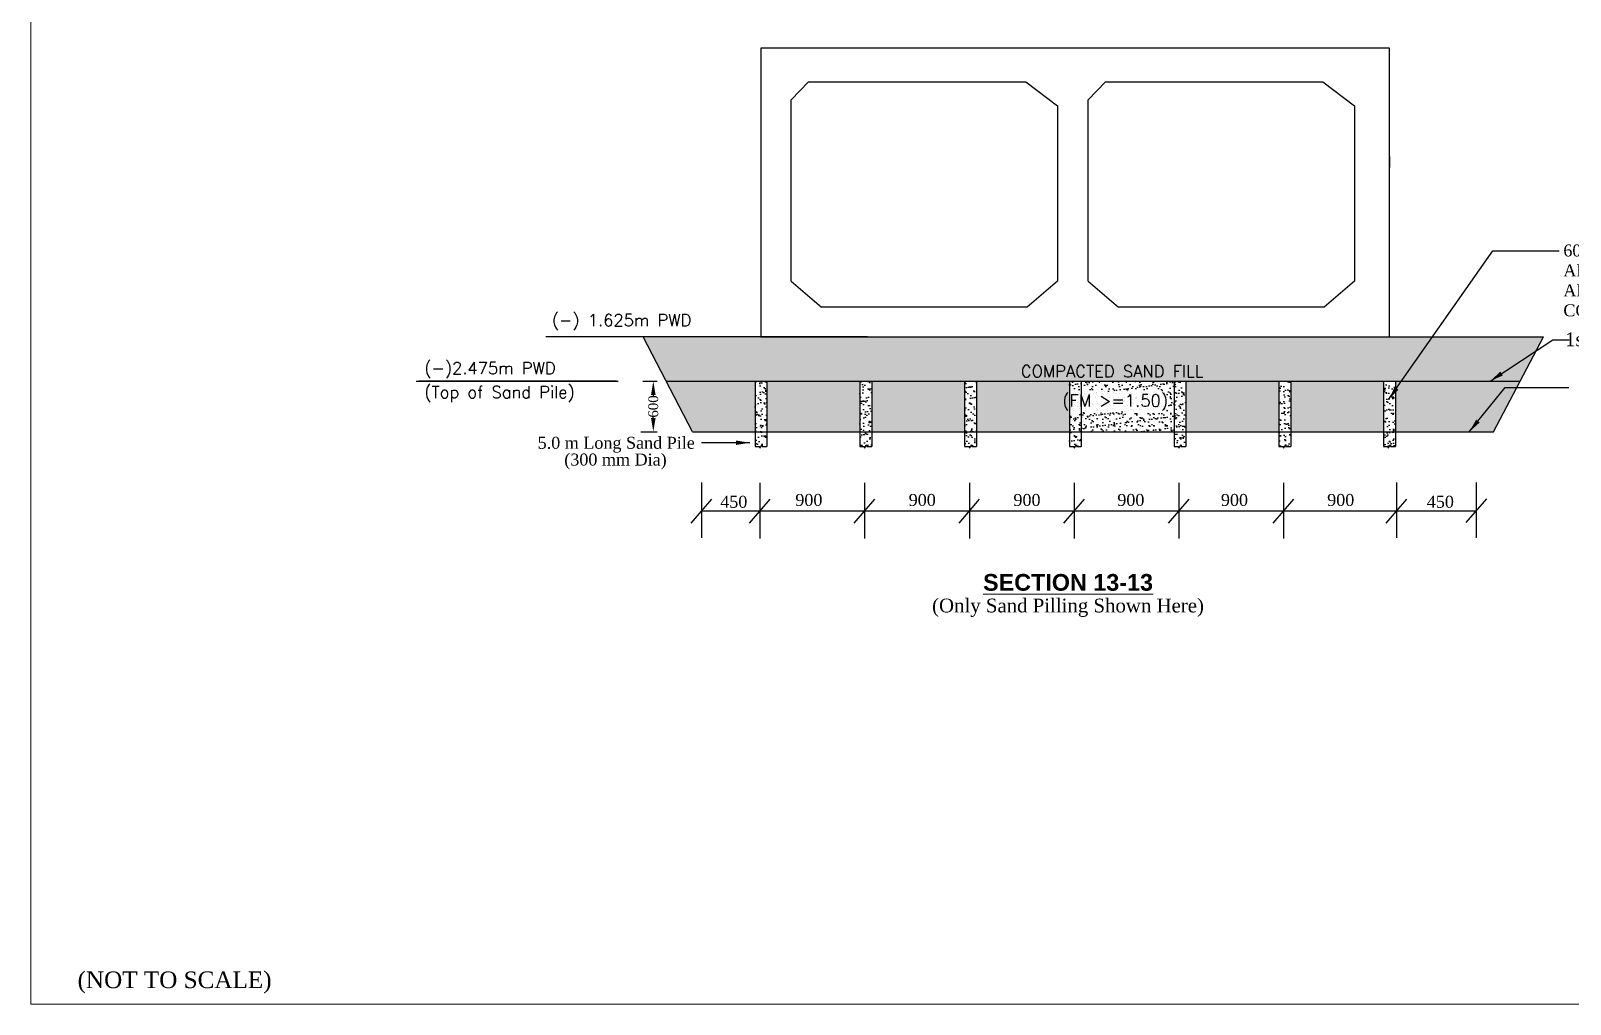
# Model space of a CAD drawing. Extents: x -545075 to 1728153, y -708141 to -305611.
# Drawn here: x 1328884 to 1367964, y -657330 to -632617 of the extents above; entities that cross this region are included whole.
import ezdxf

# ---------------------------------------------------------------- set-up
doc = ezdxf.new("R2010")
doc.units = 0
doc.header["$MEASUREMENT"] = 0
doc.layers.get('0').update_dxf_attribs({"linetype": 'CONTINUOUS'})
doc.layers.get('DEFPOINTS').update_dxf_attribs({"linetype": 'CONTINUOUS'})
doc.layers.add('LINE', color=7, linetype='CONTINUOUS')
doc.styles.add('BIG', font='ROMANT.SHX')
doc.styles.get("Standard").update_dxf_attribs({"font": 'times.ttf', "height": 250})
doc.dimstyles.new('3', dxfattribs={"dimtxt": 225, "dimasz": 350, "dimexe": 100, "dimexo": 25, "dimgap": 9, "dimtad": 0, "dimdec": 0, "dimzin": 0, "dimdsep": 46, "dimtxsty": 'Standard', "dimcen": 0, "dimclrt": 256, "dimadec": 0, "dimazin": 0, "dimtfac": 1, "dimtdec": 0, "dimtofl": 0, "dimtmove": 2, "dimatfit": 3, "dimfxl": 1, "dimtolj": 1, "dimtzin": 0, "dimarcsym": 0})
pattern_1 = [(37.5, (90747.97, -13759.19), (-6.92927, 211.950615), [0, -167.2, 0, -187, 0, -178.75]), (7.5, (90747.97, -13759.19), (194.67544, 310.436067), [0, -90.2, 0, -150.7, 0, -57.75]), (327.5, (90612.67, -13759.19), (342.555605, 0.622496), [0, -55, 0, -198, 0, -258.5]), (317.5, (90612.67, -13759.2), (330.673927, 96.54431), [0, -27.5, 0, -129.8, 0, -148.5])]

# ---------------------------------------------------------------- blocks, each defined once
blk = doc.blocks.new('*D527')
at = {"layer": 'DEFPOINTS', "color": 0, "linetype": 'ByBlock', "lineweight": -2}
for p in [(1344397, -641513), (1344343, -642798), (1344687, -642798)]:
    blk.add_point(p, dxfattribs=at)
at = {"layer": 'LINE', "color": 0, "linetype": 'ByBlock', "lineweight": -2}
for p, q in [((1344422, -641513), (1344787, -641513)), ((1344687, -641863), (1344687, -641884)), ((1344687, -642448), (1344687, -642427)), ((1344368, -642798), (1344787, -642798))]:
    blk.add_line(p, q, dxfattribs=at)
for points in [[(1344629, -641863), (1344746, -641863), (1344687, -641513)], [(1344629, -642448), (1344746, -642448), (1344687, -642798)]]:
    blk.add_solid(points, dxfattribs=at)
at = {"layer": 'LINE', "linetype": 'ByBlock', "insert": (1344687, -642155), "char_height": 250, "attachment_point": 5, "rotation": 90}
blk.add_mtext('\\A1;600', dxfattribs=at)

msp = doc.modelspace()

# ---------------------------------------------------------------- hatches: boundary and pattern name
at = {"layer": 'LINE', "linetype": 'ByBlock'}
h = msp.add_hatch(dxfattribs=at)
h.set_pattern_fill('AR-SAND', color=0, scale=110, style=0)
h.set_pattern_definition(pattern_1)
h.paths.add_polyline_path([(1366695.418, -641513.061), (1367289.978, -640385.85), (1362463.122, -640385.85), (1350128.19, -640385.85), (1347414.08, -640385.85), (1344432.477, -640385.85), (1345015.895, -641513.061)])
h.paths.add_polyline_path([(1363527.351, -641513.061), (1363527.351, -642797.725), (1366017.808, -642797.725), (1366695.418, -641513.061)])
h.paths.add_polyline_path([(1363227.351, -642797.725), (1363227.351, -641513.061), (1360868.351, -641513.061), (1360868.351, -642797.725)])
h.paths.add_polyline_path([(1360568.351, -641513.061), (1358209.351, -641513.061), (1358209.351, -642797.725), (1360568.351, -642797.725)])
h.paths.add_polyline_path([(1355250.351, -642797.725), (1355250.351, -641513.061), (1352891.351, -641513.061), (1352891.351, -642797.725)])
h.paths.add_polyline_path([(1350232.351, -641513.061), (1350232.351, -642797.725), (1352591.351, -642797.725), (1352591.351, -641513.061)])
h.paths.add_polyline_path([(1349932.351, -642797.725), (1349932.351, -641513.061), (1347573.351, -641513.061), (1347573.351, -642797.725)])
h.paths.add_polyline_path([(1347273.351, -642797.725), (1347273.351, -641513.061), (1345015.895, -641513.061), (1345680.808, -642797.725)])
h.paths.add_polyline_path([(1354217.924, -641489.471), (1359967.477, -641489.471), (1359967.477, -641033.846), (1354217.924, -641033.846)], flags=24)
h.paths.add_polyline_path([(1355094.705, -642374.428), (1358349.17, -642374.428), (1358349.17, -641680.142), (1355094.705, -641680.142)], flags=9)
h = msp.add_hatch(dxfattribs=at)
h.set_pattern_fill('AR-SAND', color=0, scale=110, style=0)
h.set_pattern_definition(pattern_1)
h.paths.add_polyline_path([(1347573.351, -641513.061), (1347273.351, -641513.061), (1347273.351, -642797.725), (1347573.351, -642797.725)])
h.paths.add_polyline_path([(1347573.351, -642797.725), (1347273.351, -642797.725), (1347273.351, -643174.194), (1347392.177, -643174.194), (1347392.177, -643211.753), (1347452.24, -643132.019), (1347452.24, -643174.545), (1347573.351, -643174.545)])
h.paths.add_polyline_path([(1349932.351, -642797.725), (1350232.351, -642797.725), (1350232.351, -641513.061), (1349932.351, -641513.061)])
h.paths.add_polyline_path([(1349932.351, -642797.725), (1349932.351, -643174.194), (1350051.177, -643174.194), (1350051.177, -643211.753), (1350111.24, -643132.019), (1350111.24, -643174.545), (1350232.351, -643174.545), (1350232.351, -642797.725)])
h.paths.add_polyline_path([(1352591.351, -642797.725), (1352891.351, -642797.725), (1352891.351, -641513.061), (1352591.351, -641513.061)])
h.paths.add_polyline_path([(1352591.351, -643174.194), (1352710.177, -643174.194), (1352710.177, -643211.753), (1352770.24, -643132.019), (1352770.24, -643174.545), (1352891.351, -643174.545), (1352891.351, -642797.725), (1352591.351, -642797.725)])
h = msp.add_hatch(dxfattribs=at)
h.set_pattern_fill('AR-SAND', color=0, scale=110, style=0)
h.set_pattern_definition(pattern_1)
h.paths.add_polyline_path([(1357909.351, -641513.061), (1355550.351, -641513.061), (1355550.351, -642797.725), (1357909.351, -642797.725)])
h.paths.add_polyline_path([(1355094.705, -642374.428), (1358349.17, -642374.428), (1358349.17, -641680.142), (1355094.705, -641680.142)], flags=9)
h = msp.add_hatch(dxfattribs=at)
h.set_pattern_fill('AR-SAND', color=0, scale=110, style=0)
h.set_pattern_definition(pattern_1)
h.paths.add_polyline_path([(1363227.351, -642797.725), (1363527.351, -642797.725), (1363527.351, -641513.061), (1363227.351, -641513.061)])
h.paths.add_polyline_path([(1363227.351, -642797.725), (1363227.351, -643174.194), (1363346.177, -643174.194), (1363346.177, -643211.753), (1363406.24, -643132.019), (1363406.24, -643174.545), (1363527.351, -643174.545), (1363527.351, -642797.725)])
h.paths.add_polyline_path([(1360868.351, -641513.061), (1360568.351, -641513.061), (1360568.351, -642797.725), (1360868.351, -642797.725)])
h.paths.add_polyline_path([(1360568.351, -642797.725), (1360568.351, -643174.194), (1360687.177, -643174.194), (1360687.177, -643211.753), (1360747.24, -643132.019), (1360747.24, -643174.545), (1360868.351, -643174.545), (1360868.351, -642797.725)])
h.paths.add_polyline_path([(1358209.351, -641513.061), (1357909.351, -641513.061), (1357909.351, -642797.725), (1358209.351, -642797.725)])
h.paths.add_polyline_path([(1357909.351, -643174.194), (1358028.177, -643174.194), (1358028.177, -643211.753), (1358088.24, -643132.019), (1358088.24, -643174.545), (1358209.351, -643174.545), (1358209.351, -642797.725), (1357909.351, -642797.725)])
h.paths.add_polyline_path([(1355094.705, -642374.428), (1358349.17, -642374.428), (1358349.17, -641680.142), (1355094.705, -641680.142)], flags=9)
h = msp.add_hatch(dxfattribs=at)
h.set_pattern_fill('AR-SAND', color=0, scale=110, style=0)
h.set_pattern_definition(pattern_1)
h.paths.add_polyline_path([(1355250.351, -642797.725), (1355550.351, -642797.725), (1355550.351, -641513.061), (1355250.351, -641513.061)])
h.paths.add_polyline_path([(1355250.351, -643174.194), (1355369.177, -643174.194), (1355369.177, -643211.753), (1355429.24, -643132.019), (1355429.24, -643174.545), (1355550.351, -643174.545), (1355550.351, -642797.725), (1355250.351, -642797.725)])
h.paths.add_polyline_path([(1355094.705, -642374.428), (1358349.17, -642374.428), (1358349.17, -641680.142), (1355094.705, -641680.142)], flags=9)

# ---------------------------------------------------------------- linework, layer by layer
at = {"color": 7, "linetype": 'ByBlock', "lineweight": 20}
msp.add_lwpolyline([(1328883.808, -657330), (1328883.808, -614544.186), (1389389, -614544.186), (1389389, -657330), (1328883.808, -657330)], close=True, dxfattribs=at)
at = {"layer": 'LINE', "color": 0, "linetype": 'ByBlock', "lineweight": -2}
for p, q in [((1363373.089, -634370.215), (1363373.089, -633054.47)), ((1363373.089, -635812.725), (1363373.089, -636087.725)), ((1344432.477, -640385.85), (1341958.808, -640385.85)), ((1345909.836, -644081.725), (1345909.836, -644831.981)), ((1345909.836, -644261.725), (1345909.836, -645493.725)), ((1347392.808, -644094.595), (1347392.808, -645506.595)), ((1350051.808, -644094.595), (1350051.808, -645506.595)), ((1352710.808, -644094.595), (1352710.808, -645506.595)), ((1355369.808, -644094.595), (1355369.808, -645506.595)), ((1358028.808, -644094.595), (1358028.808, -645506.595)), ((1360687.808, -644094.595), (1360687.808, -645506.595)), ((1363555.689, -644081.725), (1363555.689, -645493.725)), ((1365578.689, -644081.725), (1365578.689, -645493.725)), ((1346161.698, -644509.725), (1345638.698, -645113.725)), ((1347644.671, -644509.725), (1347121.671, -645113.725)), ((1350303.671, -644509.725), (1349780.671, -645113.725)), ((1352962.671, -644509.725), (1352439.671, -645113.725)), ((1355621.671, -644509.725), (1355098.671, -645113.725)), ((1358280.671, -644509.725), (1357757.671, -645113.725)), ((1360939.671, -644509.725), (1360416.671, -645113.725)), ((1363807.552, -644509.725), (1363284.552, -645113.725)), ((1365840.189, -644498.595), (1365317.189, -645102.595))]:
    msp.add_line(p, q, dxfattribs=at)
at = {"layer": 'LINE', "color": 0, "linetype": 'ByBlock'}
for p, q in [((1348626.646, -633914.951), (1348186.479, -634370.215)), ((1354144.34, -633914.951), (1354952.112, -634523.349)), ((1356164.821, -633914.951), (1355724.654, -634370.215)), ((1361682.515, -633914.951), (1362490.287, -634523.349)), ((1348186.479, -638970.405), (1348957.595, -639635.782)), ((1354952.112, -638970.405), (1354180.687, -639635.782)), ((1355724.654, -638970.405), (1356495.77, -639635.782)), ((1362490.287, -638970.405), (1361718.862, -639635.782)), ((1350128.19, -640385.85), (1344432.477, -640385.85)), ((1345680.808, -642797.725), (1344432.477, -640385.85)), ((1350128.19, -640385.85), (1362463.122, -640385.85)), ((1362463.122, -640385.85), (1367289.978, -640385.85)), ((1366017.808, -642797.725), (1367289.978, -640385.85)), ((1338668.923, -641513.061), (1343792.8, -641513.061)), ((1343749.61, -641513.061), (1338739.677, -641513.061)), ((1345015.895, -641513.061), (1366695.418, -641513.061)), ((1347273.351, -641513.061), (1347273.351, -643174.194)), ((1347573.351, -641513.061), (1347573.351, -643174.545)), ((1349932.351, -641513.061), (1349932.351, -643174.194)), ((1350232.351, -641513.061), (1350232.351, -643174.545)), ((1352591.351, -641513.061), (1352591.351, -643174.194)), ((1352891.351, -641513.061), (1352891.351, -643174.545)), ((1355250.351, -641513.061), (1355250.351, -643174.194)), ((1355550.351, -641513.061), (1355550.351, -643174.545)), ((1357909.351, -641513.061), (1357909.351, -643174.194)), ((1358209.351, -641513.061), (1358209.351, -643174.545)), ((1360568.351, -641513.061), (1360568.351, -643174.194)), ((1360868.351, -641513.061), (1360868.351, -643174.545)), ((1363227.351, -641513.061), (1363227.351, -643174.194)), ((1363527.351, -641513.061), (1363527.351, -643174.545)), ((1345680.808, -642797.725), (1366017.808, -642797.725)), ((1347273.351, -643174.194), (1347392.177, -643174.194)), ((1347392.177, -643211.753), (1347452.24, -643132.019)), ((1347392.177, -643174.194), (1347392.177, -643211.753)), ((1347452.24, -643132.019), (1347452.24, -643174.545)), ((1347452.24, -643174.545), (1347573.351, -643174.545)), ((1349932.351, -643174.194), (1350051.177, -643174.194)), ((1350051.177, -643211.753), (1350111.24, -643132.019)), ((1350051.177, -643174.194), (1350051.177, -643211.753)), ((1350111.24, -643132.019), (1350111.24, -643174.545)), ((1350111.24, -643174.545), (1350232.351, -643174.545)), ((1352591.351, -643174.194), (1352710.177, -643174.194)), ((1352710.177, -643211.753), (1352770.24, -643132.019)), ((1352710.177, -643174.194), (1352710.177, -643211.753)), ((1352770.24, -643132.019), (1352770.24, -643174.545)), ((1352770.24, -643174.545), (1352891.351, -643174.545)), ((1355250.351, -643174.194), (1355369.177, -643174.194)), ((1355369.177, -643211.753), (1355429.24, -643132.019)), ((1355369.177, -643174.194), (1355369.177, -643211.753)), ((1355429.24, -643132.019), (1355429.24, -643174.545)), ((1355429.24, -643174.545), (1355550.351, -643174.545)), ((1357909.351, -643174.194), (1358028.177, -643174.194)), ((1358028.177, -643211.753), (1358088.24, -643132.019)), ((1358028.177, -643174.194), (1358028.177, -643211.753)), ((1358088.24, -643132.019), (1358088.24, -643174.545)), ((1358088.24, -643174.545), (1358209.351, -643174.545)), ((1360568.351, -643174.194), (1360687.177, -643174.194)), ((1360687.177, -643211.753), (1360747.24, -643132.019)), ((1360687.177, -643174.194), (1360687.177, -643211.753)), ((1360747.24, -643132.019), (1360747.24, -643174.545)), ((1360747.24, -643174.545), (1360868.351, -643174.545)), ((1363227.351, -643174.194), (1363346.177, -643174.194)), ((1363346.177, -643211.753), (1363406.24, -643132.019)), ((1363346.177, -643174.194), (1363346.177, -643211.753)), ((1363406.24, -643132.019), (1363406.24, -643174.545)), ((1363406.24, -643174.545), (1363527.351, -643174.545)), ((1345909.836, -644800.595), (1365578.689, -644800.595))]:
    msp.add_line(p, q, dxfattribs=at)
for points in [[(1363373.089, -633054.47), (1347414.08, -633054.47), (1347414.08, -640385.85), (1355686.255, -640385.85)], [(1348626.646, -633914.951), (1354144.34, -633914.951)], [(1356164.821, -633914.951), (1361682.515, -633914.951)], [(1348186.479, -638970.405), (1348186.479, -634370.215)], [(1354952.112, -634523.349), (1354952.112, -638970.405)], [(1355724.654, -638970.405), (1355724.654, -634370.215)], [(1362490.287, -634523.349), (1362490.287, -638970.405)], [(1363373.089, -640385.85), (1363373.089, -634370.215)], [(1354180.687, -639635.782), (1348957.595, -639635.782)], [(1361718.862, -639635.782), (1356495.77, -639635.782)]]:
    msp.add_lwpolyline(points, dxfattribs=at)

# ---------------------------------------------------------------- texts
at = {"color": 0, "linetype": 'Continuous', "lineweight": -2}
msp.add_text('(NOT TO SCALE)', height=422.20347, dxfattribs=at).set_placement((1330072.398, -656921.025))
at = {"layer": 'LINE', "color": 0, "linetype": 'ByBlock', "style": 'BIG'}
for s, p in [('(-) 1.625m PWD', (1342112.273, -640114.417)), ('(-)2.475m PWD', (1338874.958, -641332.025)), ('   COMPACTED SAND FILL', (1353339.218, -641413.534)), ('(Top of Sand Pile)', (1338874.958, -641940.795)), (' (FM >=1.50)', (1354863.277, -642157.463))]:
    msp.add_text(s, height=303.75, dxfattribs=at).set_placement(p)
for s, insert, char_height, width, attachment_point in [('{\\fTimes New Roman|b0|i0|c0|p18;600 mm LENGTH TO BE REMOVED AFTER EXECUTION OF SNAD PILE\\PAND TO BE FILLED BY COMPACTED SAND(FM>=1.50)}', (1367790.579, -639964.438), 303.75, 7516.51386, 7), ('{\\fTimes New Roman|b0|i0|c0|p18;1st Stage of Earth Cutting for Sand Pile Drive}', (1372692.507, -640739.234), 350, 31814.62633, 8), ('{\\fTimes New Roman|b0|i0|c0|p18;5.0 m Long Sand Pile}', (1343745.975, -643328.652), 303.75, 33140.23576, 8), ('{\\fTimes New Roman|b0|i0|c0|p18;(300 mm Dia)}', (1343726.975, -643752.652), 303.75, 33140.23576, 8), ('{\\fTimes New Roman|b0|i0|c0|p18;450}', (1346730.355, -644730.731), 303.75, 33140.23576, 8), ('{\\fTimes New Roman|b0|i0|c0|p18;900}', (1348636.643, -644684.33), 303.75, 33140.23576, 8), ('{\\fTimes New Roman|b0|i0|c0|p18;900}', (1351514.643, -644684.33), 303.75, 33140.23576, 8), ('{\\fTimes New Roman|b0|i0|c0|p18;900}', (1354173.643, -644684.33), 303.75, 33140.23576, 8), ('{\\fTimes New Roman|b0|i0|c0|p18;900}', (1356810.643, -644684.33), 303.75, 33140.23576, 8), ('{\\fTimes New Roman|b0|i0|c0|p18;900}', (1359440.643, -644684.33), 303.75, 33140.23576, 8), ('{\\fTimes New Roman|b0|i0|c0|p18;900}', (1362138.643, -644684.33), 303.75, 33140.23576, 8), ('{\\fTimes New Roman|b0|i0|c0|p18;450}', (1364667.355, -644730.731), 303.75, 33140.23576, 8), ('{\\fTimes New Roman|b0|i0|c0|p18;(Only Sand Pilling Shown Here)}', (1355215.099, -647498.451), 350, 31814.62633, 8)]:
    msp.add_mtext(s, dxfattribs=dict(at, insert=insert, char_height=char_height, width=width, attachment_point=attachment_point))
at = {"layer": 'LINE', "color": 0, "linetype": 'ByBlock', "lineweight": 5, "insert": (1355215.939, -646839.134), "char_height": 424.22858, "width": 20795.35526, "attachment_point": 8}
msp.add_mtext('\\A1;{\\fArial|b1|i0|c0|p34;\\LSECTION 13-13 }', dxfattribs=at)

# ---------------------------------------------------------------- dimensions: what is measured, and where the dimension line sits
at = {"layer": 'LINE', "color": 0, "linetype": 'ByBlock'}
dim = msp.add_linear_dim(base=(1344687.443, -642797.725), p1=(1344397.314, -641513.061), p2=(1344342.881, -642797.725), angle=90, text='600', dimstyle='3', override={"dimtxt": 350, "dimclrd": 0, "dimclre": 0}, dxfattribs=at)
dim.commit()
dim.dimension.update_dxf_attribs({"geometry": '*D527', "text_midpoint": (1344687.443, -642155.393)})

# ---------------------------------------------------------------- leaders
for points, override in [([(1363354.023, -641981.448), (1366001.382, -638201.752), (1367684.382, -638201.047)], {"dimtxt": 350, "dimclrd": 0, "dimclre": 0}), ([(1365929.659, -641513.061), (1367521.312, -640459.468), (1367939.797, -640459.274)], {"dimgap": 9, "dimtad": 0, "dimfxl": 700}), ([(1365401.659, -642797.725), (1366313.393, -641670.035), (1367928.872, -641670.974)], {"dimgap": 9, "dimtad": 0, "dimfxl": 700}), ([(1347134.46, -643075.596), (1345912.59, -643075.596)], {"dimtxt": 350, "dimclrd": 0, "dimclre": 0})]:
    msp.add_leader(points, dimstyle='3', override=override, dxfattribs=at)

doc.saveas('drawing.dxf')
